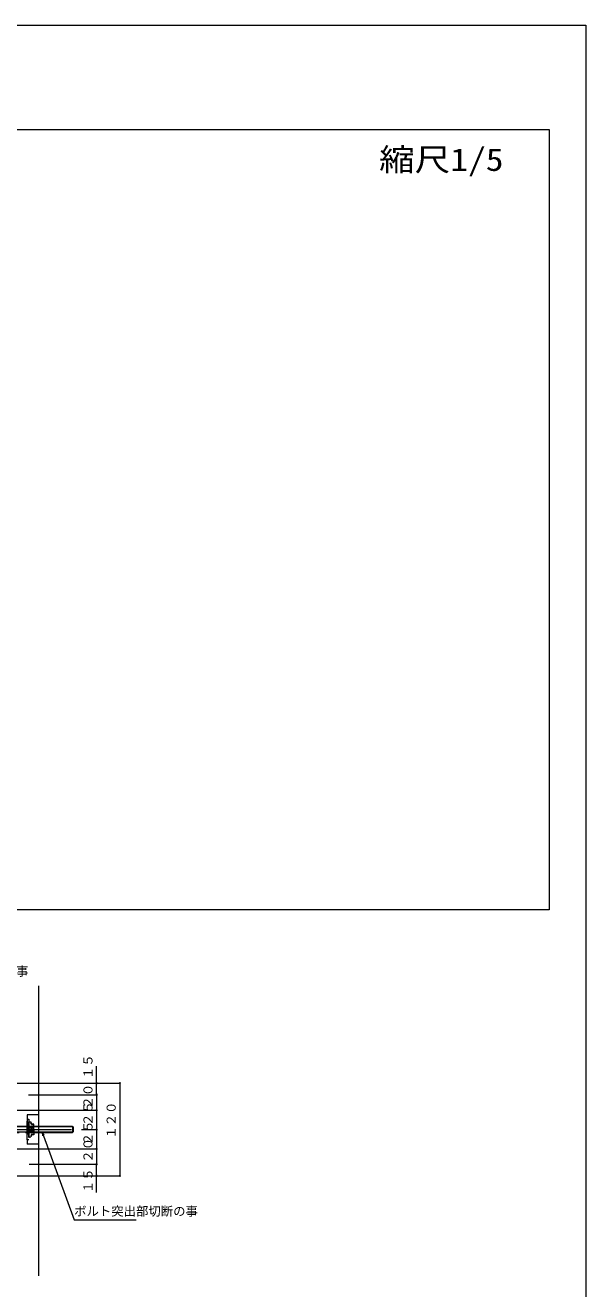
# Model space of a CAD drawing. Units: millimetres, scale not verified. Extents: x -2376 to -396, y -1680 to 1520.
# Drawn here: x -1121 to -396, y -195 to 1440 of the extents above; entities that cross this region are included whole.
import ezdxf
from ezdxf.enums import TextEntityAlignment as Align

# ---------------------------------------------------------------- set-up
doc = ezdxf.new("R2010")
doc.units = ezdxf.units.MM
doc.header["$LTSCALE"] = 8
for name, pattern in [('CHAIN2', [12, 9, -1, 1, -1]), ('DASHED3', [4, 3, -1]), ('DOUBLE_CHAIN2', [12.8, 9, -1, 0.6, -0.6, 0.6, -1])]:
    doc.linetypes.add(name, pattern=pattern)
for name, color, linetype, lineweight in [('0-1_USER1', 3, 'Continuous', 9), ('0-2_YKK_ZWAK', 7, 'Continuous', 9), ('0-4_YKK_D', 6, 'Continuous', 9), ('0-7_YSS_K', 3, 'Continuous', 9), ('0-8_YKK_13', 4, 'DASHED3', 9)]:
    doc.layers.add(name, color=color, linetype=linetype, lineweight=lineweight)
doc.styles.add('ＭＳ ゴシック', font='')
doc.styles.get('ＭＳ ゴシック').set_extended_font_data('MS Gothic')

msp = doc.modelspace()

# ---------------------------------------------------------------- linework, layer by layer
at = {"layer": '0-2_YKK_ZWAK'}
for p, q in [((-2376, 1440), (-396, 1440)), ((-396, 1440), (-396, -1680)), ((-2327.042, 1305.021), (-443.295, 1305.021)), ((-443.295, 1305.021), (-443.295, 295.033)), ((-443.295, 295.033), (-2327.042, 295.033))]:
    msp.add_line(p, q, dxfattribs=at)
at = {"layer": '0-4_YKK_D'}
for p, q in [((-1028.5, 55.718), (-1028.5, 92.518)), ((-1201.412, 70.718), (-1027.5, 70.718)), ((-1197.6, 70.718), (-997.5, 70.718)), ((-998.5, 70.718), (-998.5, -49.282)), ((-1116.463, 55.718), (-1027.5, 55.718)), ((-1115.036, 55.718), (-1027.5, 55.718)), ((-1028.5, 55.718), (-1028.5, 35.718)), ((-1184.524, 35.718), (-1027.5, 35.718)), ((-1184.524, 35.718), (-1027.5, 35.718)), ((-1028.5, 35.718), (-1028.5, 10.718)), ((-1099.118, 7.398), (-1098.677, 2.427)), ((-1096.251, 3.314), (-1099.118, 7.398)), ((-1099.118, 7.398), (-1057.577, -106.301)), ((-1048.073, 10.718), (-1027.5, 10.718)), ((-1048.073, 10.718), (-1027.5, 10.718)), ((-1028.5, 10.718), (-1028.5, -14.282)), ((-1184.524, -14.282), (-1027.5, -14.282)), ((-1184.524, -14.282), (-1027.5, -14.282)), ((-1028.5, -14.282), (-1028.5, -34.282)), ((-1115.724, -34.282), (-1027.5, -34.282)), ((-1115.724, -34.282), (-1027.5, -34.282)), ((-1028.5, -71.082), (-1028.5, -34.282)), ((-1200.93, -49.282), (-1027.5, -49.282)), ((-1197.6, -49.282), (-997.5, -49.282)), ((-1057.577, -106.301), (-977.577, -106.301))]:
    msp.add_line(p, q, dxfattribs=at)
for centre, start, end in [((-1028.5, 70.718), 0, 180), ((-1028.5, 70.718), 180, 0), ((-998.5, 70.718), 0, 180), ((-998.5, 70.718), 180, 0), ((-1028.5, 55.718), 0, 180), ((-1028.5, 55.718), 0, 180), ((-1028.5, 55.718), 180, 0), ((-1028.5, 55.718), 180, 0), ((-1028.5, 35.718), 0, 180), ((-1028.5, 35.718), 0, 180), ((-1028.5, 35.718), 180, 0), ((-1028.5, 35.718), 180, 0), ((-1028.5, 10.718), 0, 180), ((-1028.5, 10.718), 0, 180), ((-1028.5, 10.718), 180, 0), ((-1028.5, 10.718), 180, 0), ((-1028.5, -14.282), 0, 180), ((-1028.5, -14.282), 0, 180), ((-1028.5, -14.282), 180, 0), ((-1028.5, -14.282), 180, 0), ((-1028.5, -34.282), 0, 180), ((-1028.5, -34.282), 0, 180), ((-1028.5, -34.282), 180, 0), ((-1028.5, -34.282), 180, 0), ((-1028.5, -49.282), 0, 180), ((-998.5, -49.282), 0, 180), ((-1028.5, -49.282), 180, 0), ((-998.5, -49.282), 180, 0)]:
    msp.add_arc(centre, 0.75, start, end, dxfattribs=at)
at = {"layer": '0-7_YSS_K'}
msp.add_line((-1103.5, 196.478), (-1103.5, -178.952), dxfattribs=at)
at = {"layer": '0-7_YSS_K', "linetype": 'DASHED3'}
for p, q in [((-1118.5, 29.718), (-1118.5, -8.282)), ((-1103.5, 29.718), (-1118.5, 29.718)), ((-1103.5, -8.282), (-1118.5, -8.282))]:
    msp.add_line(p, q, dxfattribs=at)
at = {"layer": '0-8_YKK_13'}
for p, q in [((-1118.5, -2.616), (-1118.5, 24.051)), ((-1118.5, 24.051), (-1116.2, 24.051)), ((-1118.5, 17.261), (-1118.5, 4.174)), ((-1116.2, 24.051), (-1116.2, -2.616)), ((-1116.2, 1.018), (-1116.2, 20.418)), ((-1116.2, 20.418), (-1113.759, 20.418)), ((-1112.662, 16.918), (-1113.759, 20.418)), ((-1112.2, 17.718), (-1113.759, 20.418)), ((-1112.662, 16.918), (-1113.759, 18.818)), ((-1112.662, 16.918), (-1109.7, 16.918)), ((-1109.7, 17.718), (-1112.2, 17.718)), ((-1109.7, 10.718), (-1109.7, 17.718)), ((-1119.5, 14.718), (-1216.5, 14.718)), ((-1119.5, 14.038), (-1216.5, 14.038)), ((-1119.5, 7.398), (-1216.5, 7.398)), ((-1216.5, 6.718), (-1119.5, 6.718)), ((-1107, 14.718), (-1119.5, 14.718)), ((-1107, 14.038), (-1119.5, 14.038)), ((-1107, 7.398), (-1119.5, 7.398)), ((-1119.5, 6.718), (-1107, 6.718)), ((-1116.2, 12.718), (-1109.7, 12.718)), ((-1116.2, 8.718), (-1109.7, 8.718)), ((-1116.2, 1.018), (-1113.759, 1.018)), ((-1112.662, 4.518), (-1113.759, 1.018)), ((-1112.662, 4.518), (-1113.759, 2.618)), ((-1112.2, 3.718), (-1113.759, 1.018)), ((-1112.2, 12.718), (-1113.355, 10.718)), ((-1112.2, 8.718), (-1113.355, 10.718)), ((-1112.662, 4.518), (-1109.7, 4.518)), ((-1112.2, 12.718), (-1112.2, 8.718)), ((-1109.7, 3.718), (-1112.2, 3.718)), ((-1109.7, 10.718), (-1109.7, 3.718)), ((-1116.2, -2.616), (-1118.5, -2.616))]:
    msp.add_line(p, q, dxfattribs=at)
at = {"layer": '0-8_YKK_13', "linetype": 'CHAIN2'}
msp.add_line((-1229, 10.718), (-1053.5, 10.718), dxfattribs=at)
at = {"layer": '0-8_YKK_13', "linetype": 'DOUBLE_CHAIN2'}
for p, q in [((-1059.7, 14.718), (-1107, 14.718)), ((-1059.02, 14.038), (-1107, 14.038)), ((-1059.02, 7.398), (-1107, 7.398)), ((-1107, 6.718), (-1059.7, 6.718)), ((-1059.7, 14.718), (-1058.5, 13.518)), ((-1059.7, 14.718), (-1059.7, 6.718)), ((-1059.7, 6.718), (-1058.5, 7.918)), ((-1058.5, 7.918), (-1058.5, 13.518))]:
    msp.add_line(p, q, dxfattribs=at)

# ---------------------------------------------------------------- texts
at = {"layer": '0-1_USER1', "style": 'ＭＳ ゴシック', "width": 1.15}
msp.add_text('縮尺1/5', height=29.33, dxfattribs=at).set_placement((-663.149, 1242.68), align=Align.BOTTOM_LEFT)
at = {"layer": '0-4_YKK_D', "color": 4, "style": 'ＭＳ ゴシック'}
for s, p in [('Ｄ方向ガラス中間固定＝Ｄ１＞６００の場合に取付けの事', (-1532.619, 206.047)), ('ボルト突出部切断の事', (-1057.541, -104.501))]:
    msp.add_text(s, height=11.73, dxfattribs=at).set_placement(p, align=Align.BOTTOM_LEFT)
for s, p in [('１５', (-1030.3, 75.955)), ('２０', (-1030.3, 37.755)), ('２５', (-1030.3, 15.255)), ('１２０', (-1000.3, -1.245)), ('２５', (-1030.3, -9.745)), ('２０', (-1030.3, -32.245)), ('１５', (-1030.3, -71.705))]:
    msp.add_text(s, height=11.73, rotation=90, dxfattribs=at).set_placement(p, align=Align.BOTTOM_LEFT)

doc.saveas('drawing.dxf')
